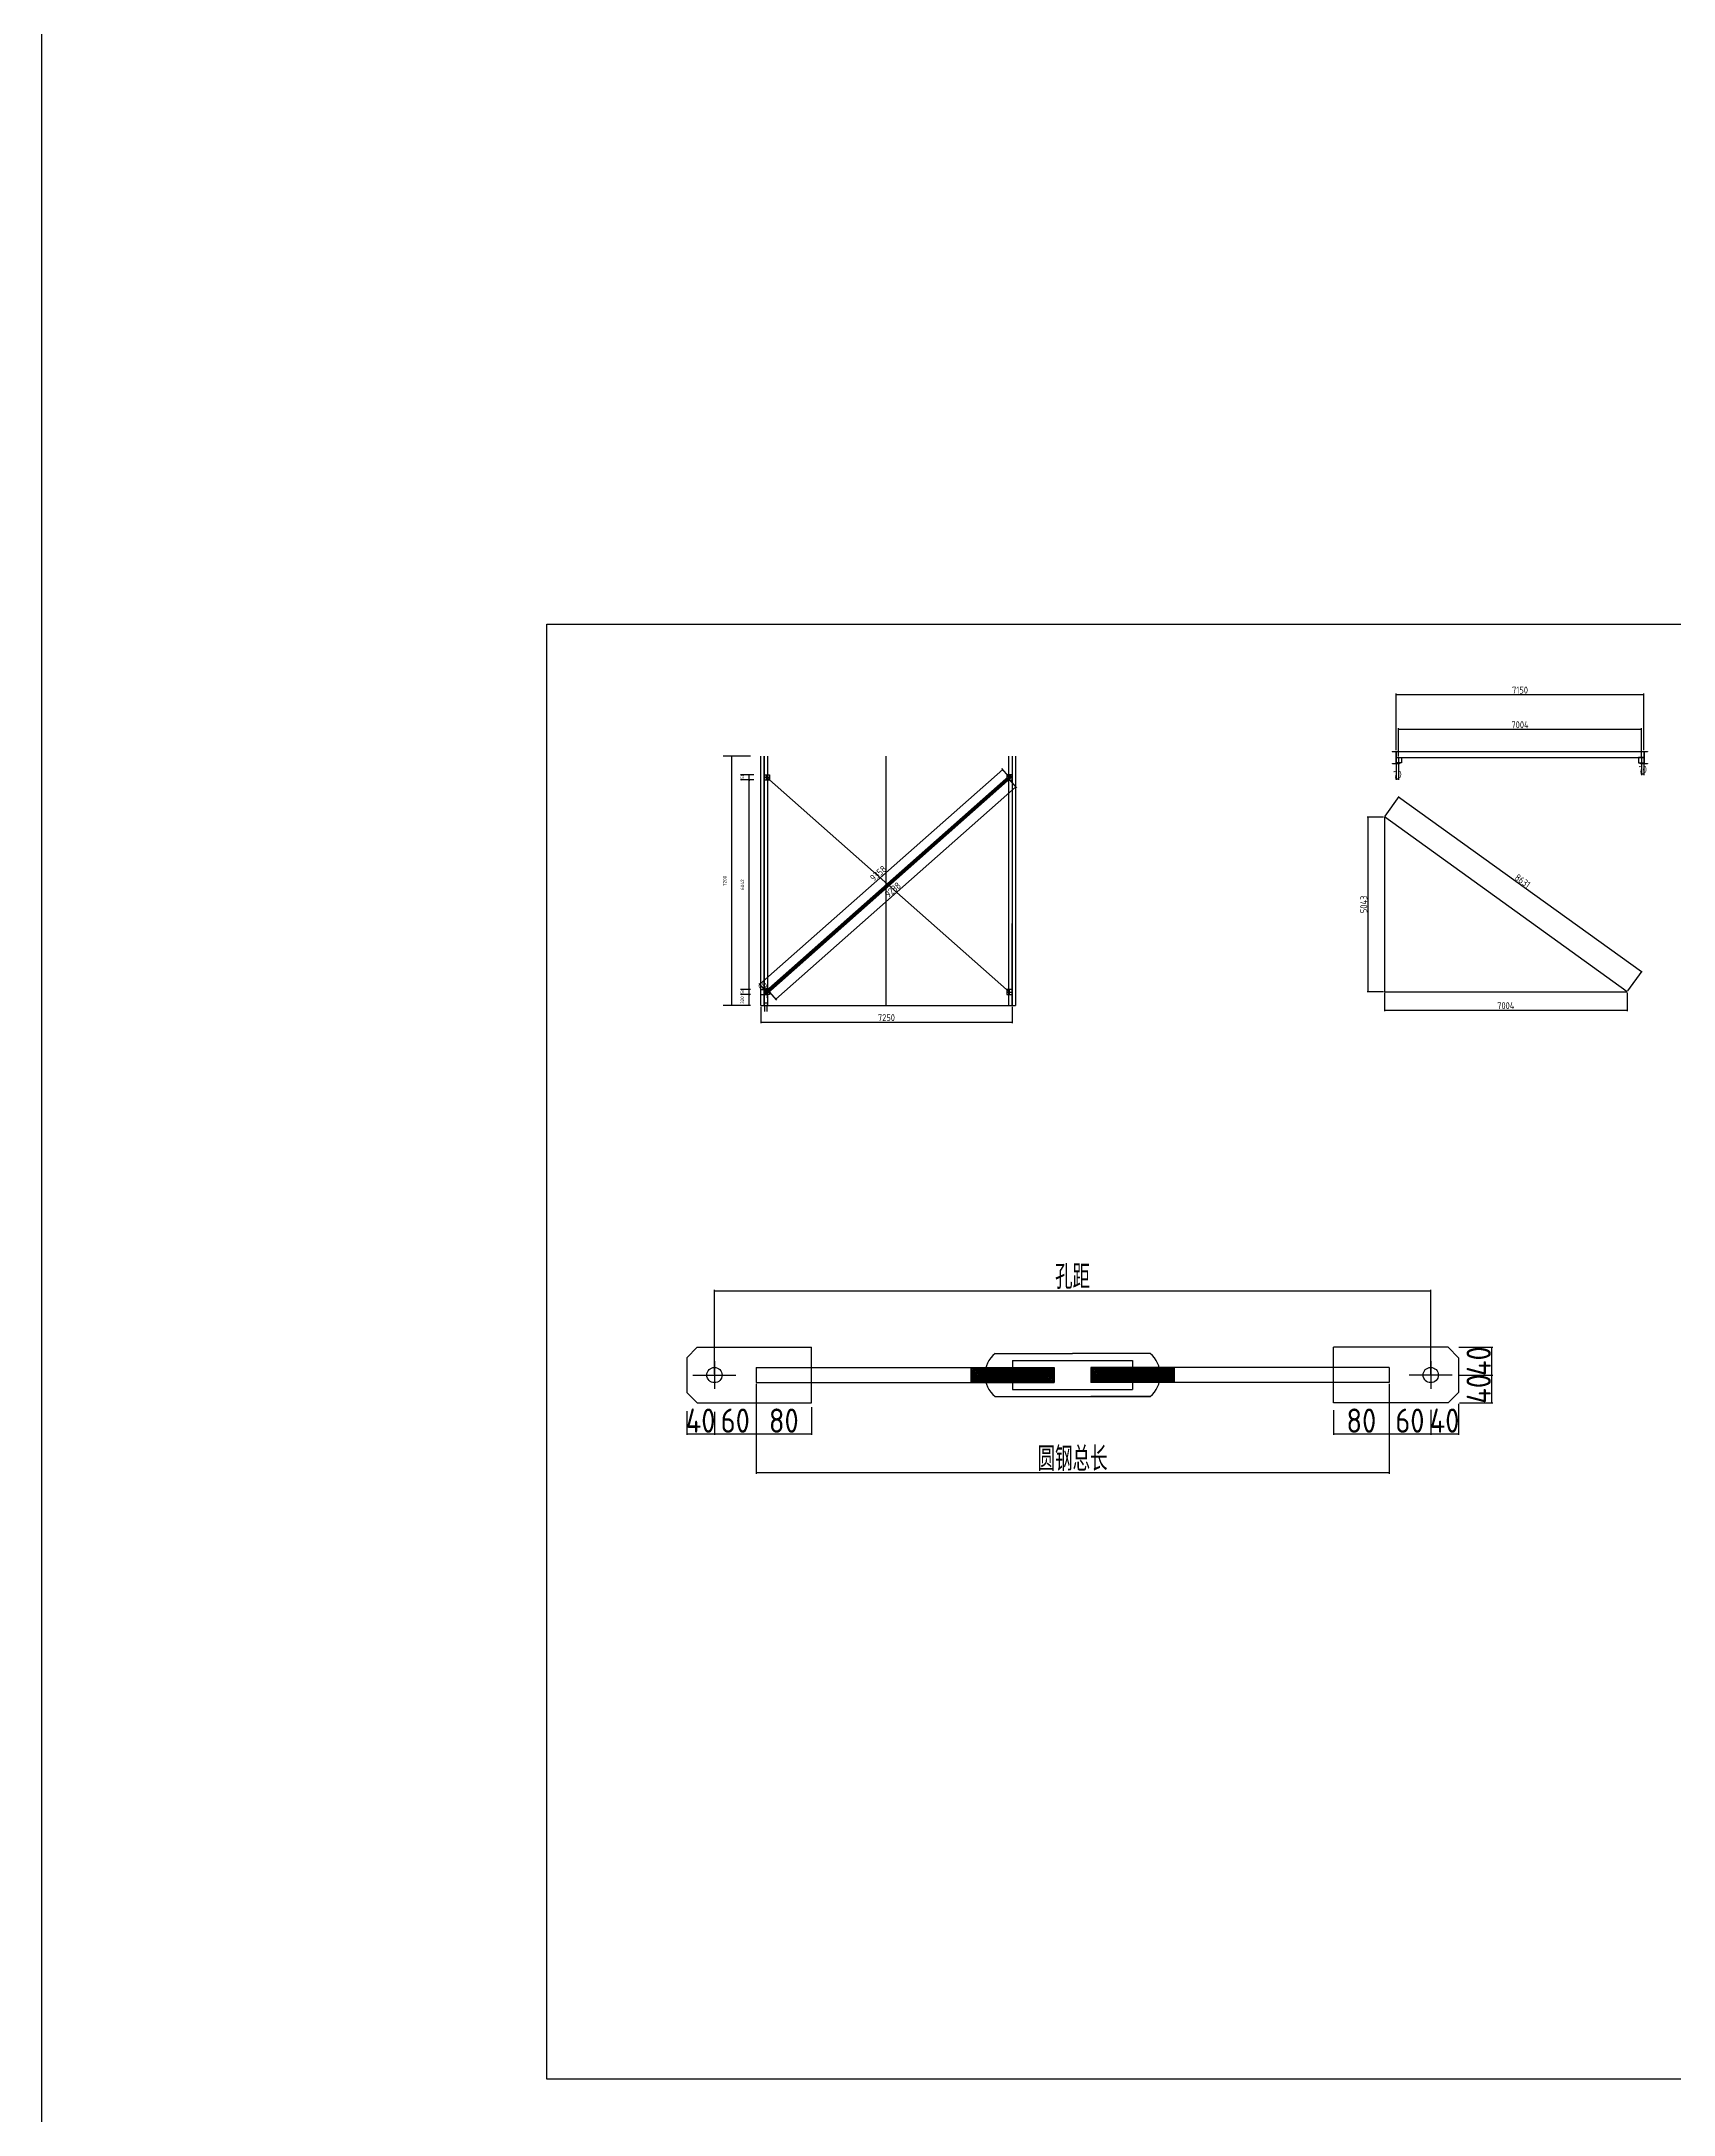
# Model space of a CAD drawing. Extents: x 810015 to 1451442, y -271755 to 145013.
# Drawn here: x 1023824 to 1070905, y -229965 to -170137 of the extents above; entities that cross this region are included whole.
import ezdxf

# ---------------------------------------------------------------- set-up
doc = ezdxf.new("R2010")
doc.units = 0
doc.header["$LTSCALE"] = 1000
doc.header["$MEASUREMENT"] = 0
doc.linetypes.add('DOTE', pattern=[2.42, 2, -0.2, 0.02, -0.2])
doc.layers.add('DOTE', color=1, linetype='Continuous')
doc.styles.get("Standard").update_dxf_attribs({"font": 'gbenor.shx', "bigfont": 'gbcbig.shx'})
doc.dimstyles.get("Standard").update_dxf_attribs({"dimscale": 100, "dimtxt": 2.5, "dimasz": 1, "dimexe": 2.5, "dimexo": 3, "dimgap": 1.5, "dimtad": 1, "dimdec": 0, "dimzin": 0, "dimdsep": 46, "dimtxsty": 'Standard', "dimblk": 'ARCHTICK', "dimcen": 0.09, "dimadec": 0, "dimazin": 0, "dimtfac": 1, "dimtdec": 0, "dimtix": 1, "dimtmove": 2, "dimatfit": 3, "dimfxl": 1, "dimtolj": 1, "dimtzin": 0, "dimarcsym": 0})

# ---------------------------------------------------------------- blocks, each defined once
blk = doc.blocks.new('_ArchTick')
at = {"color": 0, "linetype": 'ByBlock', "const_width": 0.4}
blk.add_lwpolyline([(-0.5, -0.5), (0.5, 0.5)], dxfattribs=at)
blk = doc.blocks.new('*D1327')
at = {"color": 0, "lineweight": -2}
for p, q in [((1044274, -197643), (1043994, -197643)), ((1044274, -197963), (1043994, -197963)), ((1044244, -197963), (1044244, -197643))]:
    blk.add_line(p, q, dxfattribs=at)
at = {"layer": 'Defpoints', "color": 0}
for p in [(1044244, -197643), (1044574, -197643), (1044574, -197963)]:
    blk.add_point(p, dxfattribs=at)
at = {"color": 0, "lineweight": -2, "xscale": 20, "yscale": 20, "zscale": 20}
for p, rotation in [((1044244, -197643), 90), ((1044244, -197963), 270)]:
    blk.add_blockref('_ArchTick', p, dxfattribs=dict(at, rotation=rotation))
at = {"color": 0, "insert": (1044039, -197803), "char_height": 100, "attachment_point": 5, "rotation": 90}
blk.add_mtext('\\A1;320', dxfattribs=at)
blk = doc.blocks.new('*D1328')
at = {"color": 0, "lineweight": -2}
for p, q in [((1044277, -197493), (1043994, -197493)), ((1044277, -197643), (1043994, -197643)), ((1044244, -197493), (1044244, -197473)), ((1044244, -197643), (1044244, -197493)), ((1044244, -197643), (1044244, -197663))]:
    blk.add_line(p, q, dxfattribs=at)
at = {"layer": 'Defpoints', "color": 0}
for p in [(1044244, -197493), (1044577, -197493), (1044577, -197643)]:
    blk.add_point(p, dxfattribs=at)
at = {"color": 0, "lineweight": -2, "xscale": 20, "yscale": 20, "zscale": 20}
for p, rotation in [((1044244, -197493), 270), ((1044244, -197643), 90)]:
    blk.add_blockref('_ArchTick', p, dxfattribs=dict(at, rotation=rotation))
at = {"color": 0, "insert": (1044044, -197568), "char_height": 100, "attachment_point": 5, "rotation": 90}
blk.add_mtext('\\A1;150', dxfattribs=at)
blk = doc.blocks.new('*D1329')
at = {"color": 0, "lineweight": -2}
for p, q in [((1044374, -191451), (1043994, -191451)), ((1044244, -197493), (1044244, -191451)), ((1044277, -197493), (1043994, -197493))]:
    blk.add_line(p, q, dxfattribs=at)
at = {"layer": 'Defpoints', "color": 0}
for p in [(1044244, -191451), (1044674, -191451), (1044577, -197493)]:
    blk.add_point(p, dxfattribs=at)
at = {"color": 0, "lineweight": -2, "xscale": 20, "yscale": 20, "zscale": 20}
for p, rotation in [((1044244, -191451), 90), ((1044244, -197493), 270)]:
    blk.add_blockref('_ArchTick', p, dxfattribs=dict(at, rotation=rotation))
at = {"color": 0, "insert": (1044044, -194472), "char_height": 100, "attachment_point": 5, "rotation": 90}
blk.add_mtext('\\A1;6042', dxfattribs=at)
blk = doc.blocks.new('*D1330')
at = {"color": 0, "lineweight": -2}
for p, q in [((1044374, -191301), (1043994, -191301)), ((1044244, -191301), (1044244, -191281)), ((1044244, -191451), (1044244, -191301)), ((1044374, -191451), (1043994, -191451)), ((1044244, -191451), (1044244, -191471))]:
    blk.add_line(p, q, dxfattribs=at)
at = {"layer": 'Defpoints', "color": 0}
for p in [(1044244, -191301), (1044674, -191301), (1044674, -191451)]:
    blk.add_point(p, dxfattribs=at)
at = {"color": 0, "lineweight": -2, "xscale": 20, "yscale": 20, "zscale": 20}
for p, rotation in [((1044244, -191301), 270), ((1044244, -191451), 90)]:
    blk.add_blockref('_ArchTick', p, dxfattribs=dict(at, rotation=rotation))
at = {"color": 0, "insert": (1044044, -191376), "char_height": 100, "attachment_point": 5, "rotation": 90}
blk.add_mtext('\\A1;150', dxfattribs=at)
blk = doc.blocks.new('*D1331')
at = {"color": 0, "lineweight": -2}
for p, q in [((1044274, -190763), (1043486, -190763)), ((1043736, -197963), (1043736, -190763)), ((1044274, -197963), (1043486, -197963))]:
    blk.add_line(p, q, dxfattribs=at)
at = {"layer": 'Defpoints', "color": 0}
for p in [(1043736, -190763), (1044574, -190763), (1044574, -197963)]:
    blk.add_point(p, dxfattribs=at)
at = {"color": 0, "lineweight": -2, "xscale": 20, "yscale": 20, "zscale": 20}
for p, rotation in [((1043736, -190763), 90), ((1043736, -197963), 270)]:
    blk.add_blockref('_ArchTick', p, dxfattribs=dict(at, rotation=rotation))
at = {"color": 0, "insert": (1043536, -194363), "char_height": 100, "attachment_point": 5, "rotation": 90}
blk.add_mtext('\\A1;7200', dxfattribs=at)
blk = doc.blocks.new('*D1332')
at = {"color": 0, "lineweight": -2}
for p, q in [((1044677, -197884), (1044657, -197884)), ((1044677, -197884), (1044747, -197884)), ((1044677, -197943), (1044677, -198134)), ((1044747, -197884), (1044767, -197884)), ((1044747, -197943), (1044747, -198134))]:
    blk.add_line(p, q, dxfattribs=at)
at = {"layer": 'Defpoints', "color": 0}
for p in [(1044677, -197643), (1044747, -197643), (1044747, -197884)]:
    blk.add_point(p, dxfattribs=at)
at = {"color": 0, "lineweight": -2, "xscale": 20, "yscale": 20, "zscale": 20}
blk.add_blockref('_ArchTick', (1044677, -197884), dxfattribs=at)
at = {"color": 0, "lineweight": -2, "xscale": 20, "yscale": 20, "zscale": 20, "rotation": 180}
blk.add_blockref('_ArchTick', (1044747, -197884), dxfattribs=at)
at = {"color": 0, "insert": (1044712, -197684), "char_height": 100, "attachment_point": 5}
blk.add_mtext('\\A1;70', dxfattribs=at)
blk = doc.blocks.new('*D497')
at = {"color": 0, "lineweight": -2}
for p, q in [((1044727, -197550), (1044669, -197484)), ((1044689, -197506), (1044674, -197520)), ((1044689, -197506), (1044734, -197467)), ((1044772, -197511), (1044714, -197444)), ((1044734, -197467), (1044749, -197454))]:
    blk.add_line(p, q, dxfattribs=at)
at = {"layer": 'Defpoints', "color": 0}
for p in [(1044734, -197467), (1044747, -197573), (1044792, -197533)]:
    blk.add_point(p, dxfattribs=at)
at = {"color": 0, "lineweight": -2, "xscale": 20, "yscale": 20, "zscale": 20}
for p, rotation in [((1044689, -197506), 41.05806104451352), ((1044734, -197467), 221.0580610445135)]:
    blk.add_blockref('_ArchTick', p, dxfattribs=dict(at, rotation=rotation))
at = {"color": 0, "insert": (1044626, -197389), "char_height": 200, "attachment_point": 5, "rotation": 41.05806}
blk.add_mtext('\\A1;60', dxfattribs=at)
blk = doc.blocks.new('*D552')
at = {"color": 0, "lineweight": -2}
for p, q in [((1044574, -197993), (1044574, -198470)), ((1051824, -197993), (1051824, -198470)), ((1044574, -198440), (1051824, -198440))]:
    blk.add_line(p, q, dxfattribs=at)
at = {"layer": 'Defpoints', "color": 0}
for p in [(1044574, -197963), (1051824, -197963), (1051824, -198440)]:
    blk.add_point(p, dxfattribs=at)
at = {"color": 0, "lineweight": -2, "xscale": 20, "yscale": 20, "zscale": 20, "rotation": 180}
blk.add_blockref('_ArchTick', (1044574, -198440), dxfattribs=at)
at = {"color": 0, "lineweight": -2, "xscale": 20, "yscale": 20, "zscale": 20}
blk.add_blockref('_ArchTick', (1051824, -198440), dxfattribs=at)
at = {"color": 0, "insert": (1048199, -198310), "char_height": 200, "attachment_point": 5}
blk.add_mtext('\\A1;7250', dxfattribs=at)
blk = doc.blocks.new('*D553')
at = {"color": 0, "lineweight": -2}
for p, q in [((1051736, -191441), (1051947, -191680)), ((1045011, -197780), (1051927, -191657)), ((1044819, -197565), (1045031, -197803))]:
    blk.add_line(p, q, dxfattribs=at)
at = {"layer": 'Defpoints', "color": 0}
for p in [(1051716, -191419), (1051927, -191657), (1044800, -197542)]:
    blk.add_point(p, dxfattribs=at)
at = {"color": 0, "lineweight": -2, "xscale": 20, "yscale": 20, "zscale": 20}
for p, rotation in [((1051927, -191657), 41.51842325932952), ((1045011, -197780), 221.5184232593295)]:
    blk.add_blockref('_ArchTick', p, dxfattribs=dict(at, rotation=rotation))
at = {"color": 0, "insert": (1048383, -194622), "char_height": 200, "attachment_point": 5, "rotation": 41.51842}
blk.add_mtext('\\A1;9238', dxfattribs=at)
blk = doc.blocks.new('*D554')
at = {"color": 0, "lineweight": -2}
for p, q in [((1044545, -197346), (1051553, -191144)), ((1051734, -191349), (1051533, -191122)), ((1044726, -197551), (1044525, -197324))]:
    blk.add_line(p, q, dxfattribs=at)
at = {"layer": 'Defpoints', "color": 0}
for p in [(1051553, -191144), (1051754, -191371), (1044746, -197573)]:
    blk.add_point(p, dxfattribs=at)
at = {"color": 0, "lineweight": -2, "xscale": 20, "yscale": 20, "zscale": 20}
for p, rotation in [((1051553, -191144), 41.50740212967199), ((1044545, -197346), 221.507402129672)]:
    blk.add_blockref('_ArchTick', p, dxfattribs=dict(at, rotation=rotation))
at = {"color": 0, "insert": (1047963, -194148), "char_height": 200, "attachment_point": 5, "rotation": 41.5074}
blk.add_mtext('\\A1;9358', dxfattribs=at)
blk = doc.blocks.new('*D555')
at = {"color": 0, "lineweight": -2}
for p, q in [((1062975, -190774), (1062975, -189957)), ((1062975, -189987), (1069979, -189987)), ((1069979, -190774), (1069979, -189957))]:
    blk.add_line(p, q, dxfattribs=at)
at = {"layer": 'Defpoints', "color": 0}
for p in [(1069979, -189987), (1062975, -190804), (1069979, -190804)]:
    blk.add_point(p, dxfattribs=at)
at = {"color": 0, "lineweight": -2, "xscale": 20, "yscale": 20, "zscale": 20, "rotation": 180}
blk.add_blockref('_ArchTick', (1062975, -189987), dxfattribs=at)
at = {"color": 0, "lineweight": -2, "xscale": 20, "yscale": 20, "zscale": 20}
blk.add_blockref('_ArchTick', (1069979, -189987), dxfattribs=at)
at = {"color": 0, "insert": (1066477, -189857), "char_height": 200, "attachment_point": 5}
blk.add_mtext('\\A1;7004', dxfattribs=at)
blk = doc.blocks.new('*D556')
at = {"color": 0, "lineweight": -2}
for p, q in [((1062534, -192519), (1062069, -192519)), ((1062099, -197562), (1062099, -192519)), ((1062534, -197562), (1062069, -197562))]:
    blk.add_line(p, q, dxfattribs=at)
at = {"layer": 'Defpoints', "color": 0}
for p in [(1062099, -192519), (1062564, -192519), (1062564, -197562)]:
    blk.add_point(p, dxfattribs=at)
at = {"color": 0, "lineweight": -2, "xscale": 20, "yscale": 20, "zscale": 20}
for p, rotation in [((1062099, -192519), 90), ((1062099, -197562), 270)]:
    blk.add_blockref('_ArchTick', p, dxfattribs=dict(at, rotation=rotation))
at = {"color": 0, "insert": (1061969, -195040), "char_height": 200, "attachment_point": 5, "rotation": 90}
blk.add_mtext('\\A1;5043', dxfattribs=at)
blk = doc.blocks.new('*D557')
at = {"color": 0, "lineweight": -2}
for p, q in [((1062564, -197592), (1062564, -198123)), ((1069568, -197592), (1069568, -198123)), ((1062564, -198093), (1069568, -198093))]:
    blk.add_line(p, q, dxfattribs=at)
at = {"layer": 'Defpoints', "color": 0}
for p in [(1062564, -197562), (1069568, -197562), (1069568, -198093)]:
    blk.add_point(p, dxfattribs=at)
at = {"color": 0, "lineweight": -2, "xscale": 20, "yscale": 20, "zscale": 20, "rotation": 180}
blk.add_blockref('_ArchTick', (1062564, -198093), dxfattribs=at)
at = {"color": 0, "lineweight": -2, "xscale": 20, "yscale": 20, "zscale": 20}
blk.add_blockref('_ArchTick', (1069568, -198093), dxfattribs=at)
at = {"color": 0, "insert": (1066066, -197963), "char_height": 200, "attachment_point": 5}
blk.add_mtext('\\A1;7004', dxfattribs=at)
blk = doc.blocks.new('*D558')
at = {"color": 0, "lineweight": -2}
for p, q in [((1062582, -192494), (1062992, -191925)), ((1069978, -196992), (1062974, -191949)), ((1069586, -197537), (1069996, -196968))]:
    blk.add_line(p, q, dxfattribs=at)
at = {"layer": 'Defpoints', "color": 0}
for p in [(1062974, -191949), (1062564, -192519), (1069568, -197562)]:
    blk.add_point(p, dxfattribs=at)
at = {"color": 0, "lineweight": -2, "xscale": 20, "yscale": 20, "zscale": 20}
for p, rotation in [((1062974, -191949), 144.2454662463248), ((1069978, -196992), 324.2454662463248)]:
    blk.add_blockref('_ArchTick', p, dxfattribs=dict(at, rotation=rotation))
at = {"color": 0, "insert": (1066552, -194365), "char_height": 200, "attachment_point": 5, "rotation": 324.24547}
blk.add_mtext('\\A1;8631', dxfattribs=at)
blk = doc.blocks.new('*D74')
at = {"color": 0, "lineweight": -2}
for p, q in [((1042438, -209670), (1042438, -210350)), ((1043238, -209687), (1043238, -210350)), ((1042438, -210320), (1043238, -210320))]:
    blk.add_line(p, q, dxfattribs=at)
at = {"layer": 'Defpoints', "color": 0}
for p in [(1042438, -209640), (1043238, -209657), (1043238, -210320)]:
    blk.add_point(p, dxfattribs=at)
at = {"color": 0, "lineweight": -2, "xscale": 20, "yscale": 20, "zscale": 20, "rotation": 180}
blk.add_blockref('_ArchTick', (1042438, -210320), dxfattribs=at)
at = {"color": 0, "lineweight": -2, "xscale": 20, "yscale": 20, "zscale": 20}
blk.add_blockref('_ArchTick', (1043238, -210320), dxfattribs=at)
at = {"color": 0, "insert": (1042838, -209940), "char_height": 700, "attachment_point": 5}
blk.add_mtext('\\A1;40', dxfattribs=at)
blk = doc.blocks.new('*D75')
at = {"color": 0, "lineweight": -2}
for p, q in [((1043238, -209687), (1043238, -210350)), ((1044438, -209706), (1044438, -210350)), ((1043238, -210320), (1044438, -210320))]:
    blk.add_line(p, q, dxfattribs=at)
at = {"layer": 'Defpoints', "color": 0}
for p in [(1043238, -209657), (1044438, -209676), (1044438, -210320)]:
    blk.add_point(p, dxfattribs=at)
at = {"color": 0, "lineweight": -2, "xscale": 20, "yscale": 20, "zscale": 20, "rotation": 180}
blk.add_blockref('_ArchTick', (1043238, -210320), dxfattribs=at)
at = {"color": 0, "lineweight": -2, "xscale": 20, "yscale": 20, "zscale": 20}
blk.add_blockref('_ArchTick', (1044438, -210320), dxfattribs=at)
at = {"color": 0, "insert": (1043838, -209940), "char_height": 700, "attachment_point": 5}
blk.add_mtext('\\A1;60', dxfattribs=at)
blk = doc.blocks.new('*D76')
at = {"color": 0, "lineweight": -2}
for p, q in [((1044438, -209706), (1044438, -210350)), ((1046038, -209551), (1046038, -210350)), ((1044438, -210320), (1046038, -210320))]:
    blk.add_line(p, q, dxfattribs=at)
at = {"layer": 'Defpoints', "color": 0}
for p in [(1044438, -209676), (1046038, -209521), (1046038, -210320)]:
    blk.add_point(p, dxfattribs=at)
at = {"color": 0, "lineweight": -2, "xscale": 20, "yscale": 20, "zscale": 20, "rotation": 180}
blk.add_blockref('_ArchTick', (1044438, -210320), dxfattribs=at)
at = {"color": 0, "lineweight": -2, "xscale": 20, "yscale": 20, "zscale": 20}
blk.add_blockref('_ArchTick', (1046038, -210320), dxfattribs=at)
at = {"color": 0, "insert": (1045238, -209940), "char_height": 700, "attachment_point": 5}
blk.add_mtext('\\A1;80', dxfattribs=at)
blk = doc.blocks.new('*D77')
at = {"color": 0, "lineweight": -2}
for p, q in [((1061100, -209642), (1061100, -210350)), ((1062700, -209635), (1062700, -210350)), ((1061100, -210320), (1062700, -210320))]:
    blk.add_line(p, q, dxfattribs=at)
at = {"layer": 'Defpoints', "color": 0}
for p in [(1061100, -209612), (1062700, -209605), (1062700, -210320)]:
    blk.add_point(p, dxfattribs=at)
at = {"color": 0, "lineweight": -2, "xscale": 20, "yscale": 20, "zscale": 20, "rotation": 180}
blk.add_blockref('_ArchTick', (1061100, -210320), dxfattribs=at)
at = {"color": 0, "lineweight": -2, "xscale": 20, "yscale": 20, "zscale": 20}
blk.add_blockref('_ArchTick', (1062700, -210320), dxfattribs=at)
at = {"color": 0, "insert": (1061900, -209940), "char_height": 700, "attachment_point": 5}
blk.add_mtext('\\A1;80', dxfattribs=at)
blk = doc.blocks.new('*D78')
at = {"color": 0, "lineweight": -2}
for p, q in [((1062700, -209635), (1062700, -210350)), ((1063900, -209632), (1063900, -210350)), ((1062700, -210320), (1063900, -210320))]:
    blk.add_line(p, q, dxfattribs=at)
at = {"layer": 'Defpoints', "color": 0}
for p in [(1062700, -209605), (1063900, -209602), (1063900, -210320)]:
    blk.add_point(p, dxfattribs=at)
at = {"color": 0, "lineweight": -2, "xscale": 20, "yscale": 20, "zscale": 20, "rotation": 180}
blk.add_blockref('_ArchTick', (1062700, -210320), dxfattribs=at)
at = {"color": 0, "lineweight": -2, "xscale": 20, "yscale": 20, "zscale": 20}
blk.add_blockref('_ArchTick', (1063900, -210320), dxfattribs=at)
at = {"color": 0, "insert": (1063300, -209940), "char_height": 700, "attachment_point": 5}
blk.add_mtext('\\A1;60', dxfattribs=at)
blk = doc.blocks.new('*D79')
at = {"color": 0, "lineweight": -2}
for p, q in [((1063900, -209632), (1063900, -210350)), ((1064700, -209454), (1064700, -210350)), ((1063900, -210320), (1064700, -210320))]:
    blk.add_line(p, q, dxfattribs=at)
at = {"layer": 'Defpoints', "color": 0}
for p in [(1063900, -209602), (1064700, -209424), (1064700, -210320)]:
    blk.add_point(p, dxfattribs=at)
at = {"color": 0, "lineweight": -2, "xscale": 20, "yscale": 20, "zscale": 20, "rotation": 180}
blk.add_blockref('_ArchTick', (1063900, -210320), dxfattribs=at)
at = {"color": 0, "lineweight": -2, "xscale": 20, "yscale": 20, "zscale": 20}
blk.add_blockref('_ArchTick', (1064700, -210320), dxfattribs=at)
at = {"color": 0, "insert": (1064300, -209940), "char_height": 700, "attachment_point": 5}
blk.add_mtext('\\A1;40', dxfattribs=at)
blk = doc.blocks.new('*D80')
at = {"color": 0, "lineweight": -2}
for p, q in [((1064730, -208624), (1065695, -208624)), ((1065665, -209424), (1065665, -208624)), ((1064730, -209424), (1065695, -209424))]:
    blk.add_line(p, q, dxfattribs=at)
at = {"layer": 'Defpoints', "color": 0}
for p in [(1064700, -208624), (1065665, -208624), (1064700, -209424)]:
    blk.add_point(p, dxfattribs=at)
at = {"color": 0, "lineweight": -2, "xscale": 20, "yscale": 20, "zscale": 20}
for p, rotation in [((1065665, -208624), 90), ((1065665, -209424), 270)]:
    blk.add_blockref('_ArchTick', p, dxfattribs=dict(at, rotation=rotation))
at = {"color": 0, "insert": (1065285, -209024), "char_height": 700, "attachment_point": 5, "rotation": 90}
blk.add_mtext('\\A1;40', dxfattribs=at)
blk = doc.blocks.new('*D81')
at = {"color": 0, "lineweight": -2}
for p, q in [((1064715, -207824), (1065695, -207824)), ((1065665, -208624), (1065665, -207824)), ((1064730, -208624), (1065695, -208624))]:
    blk.add_line(p, q, dxfattribs=at)
at = {"layer": 'Defpoints', "color": 0}
for p in [(1064685, -207824), (1065665, -207824), (1064700, -208624)]:
    blk.add_point(p, dxfattribs=at)
at = {"color": 0, "lineweight": -2, "xscale": 20, "yscale": 20, "zscale": 20}
for p, rotation in [((1065665, -207824), 90), ((1065665, -208624), 270)]:
    blk.add_blockref('_ArchTick', p, dxfattribs=dict(at, rotation=rotation))
at = {"color": 0, "insert": (1065285, -208224), "char_height": 700, "attachment_point": 5, "rotation": 90}
blk.add_mtext('\\A1;40', dxfattribs=at)
blk = doc.blocks.new('*D559')
at = {"color": 0, "lineweight": -2}
for p, q in [((1044438, -208874), (1044438, -211471)), ((1062700, -208874), (1062700, -211471)), ((1044438, -211441), (1062700, -211441))]:
    blk.add_line(p, q, dxfattribs=at)
at = {"layer": 'Defpoints', "color": 0}
for p in [(1044438, -208844), (1062700, -208844), (1062700, -211441)]:
    blk.add_point(p, dxfattribs=at)
at = {"color": 0, "lineweight": -2, "xscale": 20, "yscale": 20, "zscale": 20, "rotation": 180}
blk.add_blockref('_ArchTick', (1044438, -211441), dxfattribs=at)
at = {"color": 0, "lineweight": -2, "xscale": 20, "yscale": 20, "zscale": 20}
blk.add_blockref('_ArchTick', (1062700, -211441), dxfattribs=at)
at = {"color": 0, "insert": (1053569, -211041), "char_height": 700, "attachment_point": 5}
blk.add_mtext('\\A1;圆钢总长', dxfattribs=at)
blk = doc.blocks.new('*D560')
at = {"color": 0, "lineweight": -2}
for p, q in [((1043238, -208594), (1043238, -206162)), ((1043238, -206192), (1063900, -206192)), ((1063900, -208594), (1063900, -206162))]:
    blk.add_line(p, q, dxfattribs=at)
at = {"layer": 'Defpoints', "color": 0}
for p in [(1063900, -206192), (1043238, -208624), (1063900, -208624)]:
    blk.add_point(p, dxfattribs=at)
at = {"color": 0, "lineweight": -2, "xscale": 20, "yscale": 20, "zscale": 20, "rotation": 180}
blk.add_blockref('_ArchTick', (1043238, -206192), dxfattribs=at)
at = {"color": 0, "lineweight": -2, "xscale": 20, "yscale": 20, "zscale": 20}
blk.add_blockref('_ArchTick', (1063900, -206192), dxfattribs=at)
at = {"color": 0, "insert": (1053569, -205789), "char_height": 700, "attachment_point": 5}
blk.add_mtext('\\A1;孔距', dxfattribs=at)
blk = doc.blocks.new('*D637')
at = {"color": 0, "lineweight": -2}
for p, q in [((1062902, -190594), (1062902, -188956)), ((1062902, -188986), (1070052, -188986)), ((1070052, -190594), (1070052, -188956))]:
    blk.add_line(p, q, dxfattribs=at)
at = {"layer": 'Defpoints', "color": 0}
for p in [(1070052, -188986), (1062902, -190624), (1070052, -190624)]:
    blk.add_point(p, dxfattribs=at)
at = {"color": 0, "lineweight": -2, "xscale": 20, "yscale": 20, "zscale": 20, "rotation": 180}
blk.add_blockref('_ArchTick', (1062902, -188986), dxfattribs=at)
at = {"color": 0, "lineweight": -2, "xscale": 20, "yscale": 20, "zscale": 20}
blk.add_blockref('_ArchTick', (1070052, -188986), dxfattribs=at)
at = {"color": 0, "insert": (1066477, -188856), "char_height": 200, "attachment_point": 5}
blk.add_mtext('\\A1;7150', dxfattribs=at)
blk = doc.blocks.new('*D638')
at = {"color": 0, "lineweight": -2}
for p, q in [((1062905, -191420), (1062885, -191420)), ((1062905, -190984), (1062905, -191450)), ((1062905, -191420), (1062975, -191420)), ((1062975, -190984), (1062975, -191450)), ((1062975, -191420), (1062995, -191420))]:
    blk.add_line(p, q, dxfattribs=at)
at = {"layer": 'Defpoints', "color": 0}
for p in [(1062905, -190954), (1062975, -190954), (1062975, -191420)]:
    blk.add_point(p, dxfattribs=at)
at = {"color": 0, "lineweight": -2, "xscale": 20, "yscale": 20, "zscale": 20}
blk.add_blockref('_ArchTick', (1062905, -191420), dxfattribs=at)
at = {"color": 0, "lineweight": -2, "xscale": 20, "yscale": 20, "zscale": 20, "rotation": 180}
blk.add_blockref('_ArchTick', (1062975, -191420), dxfattribs=at)
at = {"color": 0, "insert": (1062940, -191290), "char_height": 200, "attachment_point": 5}
blk.add_mtext('\\A1;70', dxfattribs=at)
blk = doc.blocks.new('*D639')
at = {"color": 0, "lineweight": -2}
for p, q in [((1069979, -191277), (1069959, -191277)), ((1069979, -190984), (1069979, -191307)), ((1069979, -191277), (1070049, -191277)), ((1070049, -190984), (1070049, -191307)), ((1070049, -191277), (1070069, -191277))]:
    blk.add_line(p, q, dxfattribs=at)
at = {"layer": 'Defpoints', "color": 0}
for p in [(1069979, -190954), (1070049, -190954), (1070049, -191277)]:
    blk.add_point(p, dxfattribs=at)
at = {"color": 0, "lineweight": -2, "xscale": 20, "yscale": 20, "zscale": 20}
blk.add_blockref('_ArchTick', (1069979, -191277), dxfattribs=at)
at = {"color": 0, "lineweight": -2, "xscale": 20, "yscale": 20, "zscale": 20, "rotation": 180}
blk.add_blockref('_ArchTick', (1070049, -191277), dxfattribs=at)
at = {"color": 0, "insert": (1070014, -191147), "char_height": 200, "attachment_point": 5}
blk.add_mtext('\\A1;70', dxfattribs=at)

msp = doc.modelspace()

# ---------------------------------------------------------------- hatches: boundary and pattern name
h = msp.add_hatch()
h.set_pattern_fill('ANSI31', color=256, scale=20, style=0)
h.set_pattern_definition([(45, (-4884092.967, 3948649.612), (-22.4506403, 22.4506403), [])])
h.paths.add_polyline_path([(1051837.8, -208843.7), (1051837.8, -208403.7), (1051068.7, -208403.7, 0.1402028), (1051068.7, -208843.7)])
h.paths.add_polyline_path([(1050637.8, -208843.7), (1051068.7, -208843.7, -0.1402028), (1051068.7, -208403.7), (1050637.8, -208403.7)])
h.paths.add_polyline_path([(1053037.8, -208843.7), (1053037.8, -208403.7), (1051837.8, -208403.7), (1051837.8, -208843.7)])
h.paths.add_polyline_path([(1055300.3, -208843.7), (1055300.3, -208403.7), (1054100.3, -208403.7), (1054100.3, -208843.7)])
h.paths.add_polyline_path([(1056069.5, -208843.7, 0.1402028), (1056069.5, -208403.7), (1055300.3, -208403.7), (1055300.3, -208843.7)])
h.paths.add_polyline_path([(1056500.3, -208843.7), (1056500.3, -208403.7), (1056069.5, -208403.7, -0.1402028), (1056069.5, -208843.7)])

# ---------------------------------------------------------------- linework, layer by layer
for p, q in [((1023823.7, 145013.1), (1023823.7, -271755.3)), ((1023823.7, 145013.1), (1023823.7, -271755.3)), ((1023823.7, 93013.1), (1023823.7, -191755.3)), ((1062802.1, -190634.1), (1062802.1, -190624.1)), ((1062802.1, -190624.1), (1062902.1, -190624.1)), ((1063002.1, -190634.1), (1062802.1, -190634.1)), ((1062899.1, -190634.1), (1062899.1, -190974.1)), ((1062902.1, -190624.1), (1063002.1, -190624.1)), ((1062905.1, -190634.1), (1062905.1, -190974.1)), ((1062905.1, -190804.1), (1063055.1, -190804.1)), ((1062975.1, -190804.1), (1062975.1, -190954.1)), ((1063002.1, -190624.1), (1063002.1, -190634.1)), ((1063055.1, -190804.1), (1063055.1, -190954.1)), ((1070049.1, -190804.1), (1069899.1, -190804.1)), ((1069899.1, -190804.1), (1069899.1, -190954.1)), ((1069952.1, -190634.1), (1069952.1, -190624.1)), ((1069952.1, -190624.1), (1070052.1, -190624.1)), ((1070152.1, -190634.1), (1069952.1, -190634.1)), ((1069979.1, -190804.1), (1069979.1, -190954.1)), ((1070049.1, -190634.1), (1070049.1, -190974.1)), ((1070052.1, -190624.1), (1070152.1, -190624.1)), ((1070055.1, -190634.1), (1070055.1, -190974.1)), ((1070152.1, -190624.1), (1070152.1, -190634.1)), ((1044720.8, -197543.1), (1051727.8, -191341.1)), ((1044744.1, -191371.2), (1051754.1, -197573.2)), ((1044773.4, -197603.4), (1051780.4, -191401.4)), ((1051622.3, -191433), (1051674.8, -191493.4)), ((1051754.1, -191371.2), (1051727.8, -191341.1)), ((1051727.8, -191341.1), (1051780.4, -191401.4)), ((1062802.1, -190984.1), (1062802.1, -190974.1)), ((1062802.1, -190974.1), (1062902.1, -190974.1)), ((1063002.1, -190984.1), (1062802.1, -190984.1)), ((1062902.1, -190974.1), (1063002.1, -190974.1)), ((1063055.1, -190954.1), (1062905.1, -190954.1)), ((1063002.1, -190974.1), (1063002.1, -190984.1)), ((1069899.1, -190954.1), (1070049.1, -190954.1)), ((1069952.1, -190984.1), (1069952.1, -190974.1)), ((1069952.1, -190974.1), (1070052.1, -190974.1)), ((1070152.1, -190984.1), (1069952.1, -190984.1)), ((1070052.1, -190974.1), (1070152.1, -190974.1)), ((1070152.1, -190974.1), (1070152.1, -190984.1)), ((1062564.3, -192518.7), (1062564.3, -197561.7)), ((1069568.3, -197561.7), (1062564.3, -192518.7)), ((1044574.1, -197963.2), (1051924.1, -197963.2)), ((1044577.1, -197493.2), (1044777.1, -197493.2)), ((1044577.1, -197643.2), (1044777.1, -197643.2)), ((1044773.4, -197603.4), (1044720.8, -197543.1)), ((1044799.6, -197542.1), (1044785.1, -197525.5)), ((1044876, -197511.4), (1044826.4, -197451.1)), ((1062564.3, -197561.7), (1069568.3, -197561.7)), ((1042437.8, -208123.7), (1042737.8, -207823.7)), ((1042437.8, -208123.7), (1042437.8, -209123.7)), ((1042737.8, -207823.7), (1046037.8, -207823.7)), ((1046037.8, -209423.7), (1046037.8, -207823.7)), ((1051332.3, -208003.7), (1053569.1, -208003.7)), ((1055805.9, -208003.7), (1053569.1, -208003.7)), ((1064400.3, -207823.7), (1061100.3, -207823.7)), ((1061100.3, -209423.7), (1061100.3, -207823.7)), ((1064700.3, -208123.7), (1064400.3, -207823.7)), ((1064700.3, -208123.7), (1064700.3, -209123.7)), ((1042617.8, -208623.7), (1043857.8, -208623.7)), ((1043237.8, -208223.7), (1043237.8, -209023.7)), ((1043237.8, -208223.7), (1043237.8, -209023.7)), ((1044437.8, -208403.7), (1044437.8, -208843.7)), ((1044437.8, -208403.7), (1053037.8, -208403.7)), ((1050637.8, -208403.7), (1050637.8, -208843.7)), ((1051837.8, -208203.7), (1051837.8, -209043.7)), ((1051837.8, -208203.7), (1055300.3, -208203.7)), ((1053037.8, -208403.7), (1053037.8, -208843.7)), ((1062700.3, -208403.7), (1054100.3, -208403.7)), ((1054100.3, -208403.7), (1054100.3, -208843.7)), ((1055300.3, -208203.7), (1055300.3, -209043.7)), ((1056500.3, -208403.7), (1056500.3, -208843.7)), ((1062700.3, -208403.7), (1062700.3, -208843.7)), ((1064520.3, -208623.7), (1063280.3, -208623.7)), ((1063900.3, -208223.7), (1063900.3, -209023.7)), ((1063900.3, -208223.7), (1063900.3, -209023.7)), ((1042437.8, -209123.7), (1042737.8, -209423.7)), ((1044437.8, -208843.7), (1053037.8, -208843.7)), ((1051332.3, -209243.7), (1055805.9, -209243.7)), ((1051837.8, -209043.7), (1055300.3, -209043.7)), ((1062700.3, -208843.7), (1054100.3, -208843.7)), ((1055805.9, -209243.7), (1054100.3, -209243.7)), ((1064700.3, -209123.7), (1064400.3, -209423.7)), ((1042737.8, -209423.7), (1046037.8, -209423.7)), ((1064400.3, -209423.7), (1061100.3, -209423.7))]:
    msp.add_line(p, q)
at = {"color": 4}
for p, q in [((1044574.1, -197963.2), (1044574.1, -190763.2)), ((1044774.1, -197963.2), (1044774.1, -190763.2)), ((1051724.1, -190763.2), (1051724.1, -197963.2)), ((1051924.1, -190763.2), (1051924.1, -197963.2)), ((1051701.7, -191402.4), (1051716.1, -191418.9))]:
    msp.add_line(p, q, dxfattribs=at)
at = {"color": 1}
for p, q in [((1044671.1, -197963.2), (1044671.1, -190763.2)), ((1044674.1, -197963.2), (1044674.1, -190763.2)), ((1044677.1, -197963.2), (1044677.1, -190763.2)), ((1048194.1, -197963.2), (1048194.1, -190763.2)), ((1051824.1, -190763.2), (1051824.1, -197963.2)), ((1062792.1, -190624.1), (1070152.1, -190624.1)), ((1062902.1, -190624.1), (1062902.1, -190984.1)), ((1070052.1, -190624.1), (1070052.1, -190974.1))]:
    msp.add_line(p, q, dxfattribs=at)
at = {"color": 2}
for p, q in [((1062905.1, -190804.1), (1070055.1, -190804.1)), ((1044674.1, -191451.2), (1044674.1, -191301.2)), ((1044674.1, -191301.2), (1044824.1, -191301.2)), ((1044674.1, -191371.2), (1044824.1, -191371.2)), ((1044744.1, -191451.2), (1044744.1, -191301.2)), ((1044824.1, -191301.2), (1044824.1, -191451.2)), ((1051824.1, -191301.2), (1051674.1, -191301.2)), ((1051674.1, -191301.2), (1051674.1, -191451.2)), ((1051824.1, -191371.2), (1051674.1, -191371.2)), ((1051754.1, -191451.2), (1051754.1, -191301.2)), ((1051824.1, -191451.2), (1051824.1, -191301.2)), ((1044824.1, -191451.2), (1044674.1, -191451.2)), ((1051674.1, -191451.2), (1051824.1, -191451.2)), ((1044677.1, -197643.2), (1044677.1, -197493.2)), ((1044677.1, -197493.2), (1044827.1, -197493.2)), ((1044827.1, -197573.2), (1044677.1, -197573.2)), ((1044827.1, -197643.2), (1044677.1, -197643.2)), ((1044747.1, -197643.2), (1044747.1, -197493.2)), ((1044827.1, -197493.2), (1044827.1, -197643.2)), ((1051824.1, -197493.2), (1051674.1, -197493.2)), ((1051674.1, -197493.2), (1051674.1, -197643.2)), ((1051674.1, -197573.2), (1051824.1, -197573.2)), ((1051674.1, -197643.2), (1051824.1, -197643.2)), ((1051754.1, -197643.2), (1051754.1, -197493.2)), ((1051824.1, -197643.2), (1051824.1, -197493.2))]:
    msp.add_line(p, q, dxfattribs=at)
at = {"color": 1, "linetype": 'DOTE'}
msp.add_line((1044666.8, -197643.2), (1051754.1, -191371.2), dxfattribs=at)
at = {"color": 4, "linetype": 'ByBlock'}
for p, q in [((1044785.1, -197525.5), (1051701.7, -191402.4)), ((1044799.6, -197542.1), (1051716.1, -191418.9))]:
    msp.add_line(p, q, dxfattribs=at)
msp.add_lwpolyline([(1038405.9, -186949.1), (1097805.9, -186949.1), (1097805.9, -228949.1), (1038405.9, -228949.1)], close=True)
for centre in [(1043237.8, -208623.7), (1063900.3, -208623.7)]:
    msp.add_circle(centre, 220)
for centre, radius, start, end in [((1051754.1, -191371.2), 40, 221.058061, 221.409622), ((1051754.1, -191371.2), 40, 311.058061, 131.058061), ((1044747.1, -197573.2), 40, 131.058061, 311.058061), ((1044747.1, -197573.2), 40, 41.058061, 41.409622), ((1051837.8, -208623.7), 800, 129.194967, 230.805033), ((1055300.3, -208623.7), 800, 309.194967, 50.805033)]:
    msp.add_arc(centre, radius, start, end)
at = {"layer": 'DOTE'}
for p, q in [((1044674.1, -197963.2), (1044674.1, -195595.6)), ((1051824.1, -197963.2), (1051824.1, -195595.6))]:
    msp.add_line(p, q, dxfattribs=at)

# ---------------------------------------------------------------- dimensions: what is measured, and where the dimension line sits
at = {"color": 2}
for base, p1, p2, picture, middle in [((1070052.1, -188985.6), (1062902.1, -190624.1), (1070052.1, -190624.1), '*D637', (1066477.1, -188855.6)), ((1062975.1, -191419.7), (1062905.1, -190954.1), (1062975.1, -190954.1), '*D638', (1062940.1, -191289.7)), ((1070049.1, -191276.6), (1069979.1, -190954.1), (1070049.1, -190954.1), '*D639', (1070014.1, -191146.6))]:
    dim = msp.add_linear_dim(base=base, p1=p1, p2=p2, dimstyle='Standard', override={"dimtxt": 2, "dimasz": 0.2, "dimexe": 0.3, "dimexo": 0.3, "dimgap": 0.3}, dxfattribs=at)
    dim.commit()
    dim.dimension.update_dxf_attribs({"geometry": picture, "text_midpoint": middle})
for base, p1, p2, override, picture, middle in [((1069979.1, -189986.9), (1062975.1, -190804.1), (1069979.1, -190804.1), {"dimtxt": 2, "dimasz": 0.2, "dimexe": 0.3, "dimexo": 0.3, "dimgap": 0.3}, '*D555', (1066477.1, -189856.9)), ((1044747.1, -197883.6), (1044677.1, -197643.2), (1044747.1, -197643.2), {"dimtxt": 1, "dimasz": 0.2}, '*D1332', (1044712.1, -197683.6)), ((1043237.8, -210320.1), (1042437.8, -209640.2), (1043237.8, -209656.9), {"dimtxt": 7, "dimasz": 0.2, "dimexe": 0.3, "dimexo": 0.3, "dimgap": 0.3, "dimlfac": 0.05}, '*D74', (1042837.8, -209940.1)), ((1044437.8, -210320.1), (1043237.8, -209656.9), (1044437.8, -209676), {"dimtxt": 7, "dimasz": 0.2, "dimexe": 0.3, "dimexo": 0.3, "dimgap": 0.3, "dimlfac": 0.05}, '*D75', (1043837.8, -209940.1)), ((1046037.8, -210320.1), (1044437.8, -209676), (1046037.8, -209520.7), {"dimtxt": 7, "dimasz": 0.2, "dimexe": 0.3, "dimexo": 0.3, "dimgap": 0.3, "dimlfac": 0.05}, '*D76', (1045237.8, -209940.1)), ((1062700.3, -210320.1), (1061100.3, -209611.9), (1062700.3, -209605.2), {"dimtxt": 7, "dimasz": 0.2, "dimexe": 0.3, "dimexo": 0.3, "dimgap": 0.3, "dimlfac": 0.05}, '*D77', (1061900.3, -209940.1)), ((1063900.3, -210320.1), (1062700.3, -209605.2), (1063900.3, -209601.5), {"dimtxt": 7, "dimasz": 0.2, "dimexe": 0.3, "dimexo": 0.3, "dimgap": 0.3, "dimlfac": 0.05}, '*D78', (1063300.3, -209940.1)), ((1064700.3, -210320.1), (1063900.3, -209601.5), (1064700.3, -209423.7), {"dimtxt": 7, "dimasz": 0.2, "dimexe": 0.3, "dimexo": 0.3, "dimgap": 0.3, "dimlfac": 0.05}, '*D79', (1064300.3, -209940.1))]:
    dim = msp.add_linear_dim(base=base, p1=p1, p2=p2, dimstyle='Standard', override=override)
    dim.commit()
    dim.dimension.update_dxf_attribs({"geometry": picture, "text_midpoint": middle})
for p1, p2, distance, override, picture, middle in [((1044574.1, -197963.2), (1044574.1, -190763.2), 838.2, {"dimtxt": 1, "dimasz": 0.2}, '*D1331', (1043536, -194363.2)), ((1044745.9, -197573.2), (1051754.1, -191371.2), 303.2, {"dimtxt": 2, "dimasz": 0.2, "dimexe": 0.3, "dimexo": 0.3, "dimgap": 0.3}, '*D554', (1047962.9, -194147.8)), ((1044799.6, -197542.1), (1051716.1, -191418.9), -318.4, {"dimtxt": 2, "dimasz": 0.2, "dimexe": 0.3, "dimexo": 0.3, "dimgap": 0.3}, '*D553', (1048382.7, -194621.6)), ((1069568.3, -197561.7), (1062564.3, -192518.7), -701.8, {"dimtxt": 2, "dimasz": 0.2, "dimexe": 0.3, "dimexo": 0.3, "dimgap": 0.3}, '*D558', (1066552.4, -194365.2)), ((1062564.3, -197561.7), (1062564.3, -192518.7), 465.5, {"dimtxt": 2, "dimasz": 0.2, "dimexe": 0.3, "dimexo": 0.3, "dimgap": 0.3}, '*D556', (1061968.8, -195040.2)), ((1044746.6, -197572.6), (1044791.8, -197533.2), 87.8, {"dimtxt": 2, "dimasz": 0.2, "dimexe": 0.3, "dimexo": 0.3, "dimgap": 0.3}, '*D497', (1044626.1, -197388.7)), ((1044574.1, -197963.2), (1051824.1, -197963.2), -477.2, {"dimtxt": 2, "dimasz": 0.2, "dimexe": 0.3, "dimexo": 0.3, "dimgap": 0.3}, '*D552', (1048199.1, -198310.5)), ((1062564.3, -197561.7), (1069568.3, -197561.7), -531.2, {"dimtxt": 2, "dimasz": 0.2, "dimexe": 0.3, "dimexo": 0.3, "dimgap": 0.3}, '*D557', (1066066.3, -197963))]:
    dim = msp.add_aligned_dim(p1=p1, p2=p2, distance=distance, dimstyle='Standard', override=override)
    dim.commit()
    dim.dimension.update_dxf_attribs({"geometry": picture, "text_midpoint": middle})
for base, p1, p2, override, picture, middle in [((1044244, -191301.2), (1044674.1, -191451.2), (1044674.1, -191301.2), {"dimtxt": 1, "dimasz": 0.2}, '*D1330', (1044044, -191376.2)), ((1044244, -191451.2), (1044577.1, -197493.2), (1044674.1, -191451.2), {"dimtxt": 1, "dimasz": 0.2}, '*D1329', (1044044, -194472.2)), ((1044244, -197493.2), (1044577.1, -197643.2), (1044577.1, -197493.2), {"dimtxt": 1, "dimasz": 0.2}, '*D1328', (1044044, -197568.2)), ((1065664.8, -207823.7), (1064700.3, -208623.7), (1064685.4, -207823.7), {"dimtxt": 7, "dimasz": 0.2, "dimexe": 0.3, "dimexo": 0.3, "dimgap": 0.3, "dimlfac": 0.05}, '*D81', (1065284.8, -208223.7)), ((1065664.8, -208623.7), (1064700.3, -209423.7), (1064700.3, -208623.7), {"dimtxt": 7, "dimasz": 0.2, "dimexe": 0.3, "dimexo": 0.3, "dimgap": 0.3, "dimlfac": 0.05}, '*D80', (1065284.8, -209023.7))]:
    dim = msp.add_linear_dim(base=base, p1=p1, p2=p2, angle=90, dimstyle='Standard', override=override)
    dim.commit()
    dim.dimension.update_dxf_attribs({"geometry": picture, "text_midpoint": middle})
dim = msp.add_linear_dim(base=(1044244, -197643.2), p1=(1044574.1, -197963.2), p2=(1044574.1, -197643.2), angle=90, dimstyle='Standard', override={"dimtxt": 1, "dimasz": 0.2})
dim.commit()
dim.dimension.update_dxf_attribs({"geometry": '*D1327', "text_midpoint": (1044038.7, -197803.2), "dimtype": 160})
dim = msp.add_linear_dim(base=(1063900.3, -206191.8), p1=(1043237.8, -208623.7), p2=(1063900.3, -208623.7), text='孔距', dimstyle='Standard', override={"dimtxt": 7, "dimasz": 0.2, "dimexe": 0.3, "dimexo": 0.3, "dimgap": 0.3, "dimlfac": 0.05})
dim.commit()
dim.dimension.update_dxf_attribs({"geometry": '*D560', "text_midpoint": (1053569.1, -205788.6)})
dim = msp.add_aligned_dim(p1=(1044437.8, -208843.7), p2=(1062700.3, -208843.7), distance=-2597.1, text='圆钢总长', dimstyle='Standard', override={"dimtxt": 7, "dimasz": 0.2, "dimexe": 0.3, "dimexo": 0.3, "dimgap": 0.3, "dimlfac": 0.05})
dim.commit()
dim.dimension.update_dxf_attribs({"geometry": '*D559', "text_midpoint": (1053569.1, -211041.5)})

doc.saveas('drawing.dxf')
